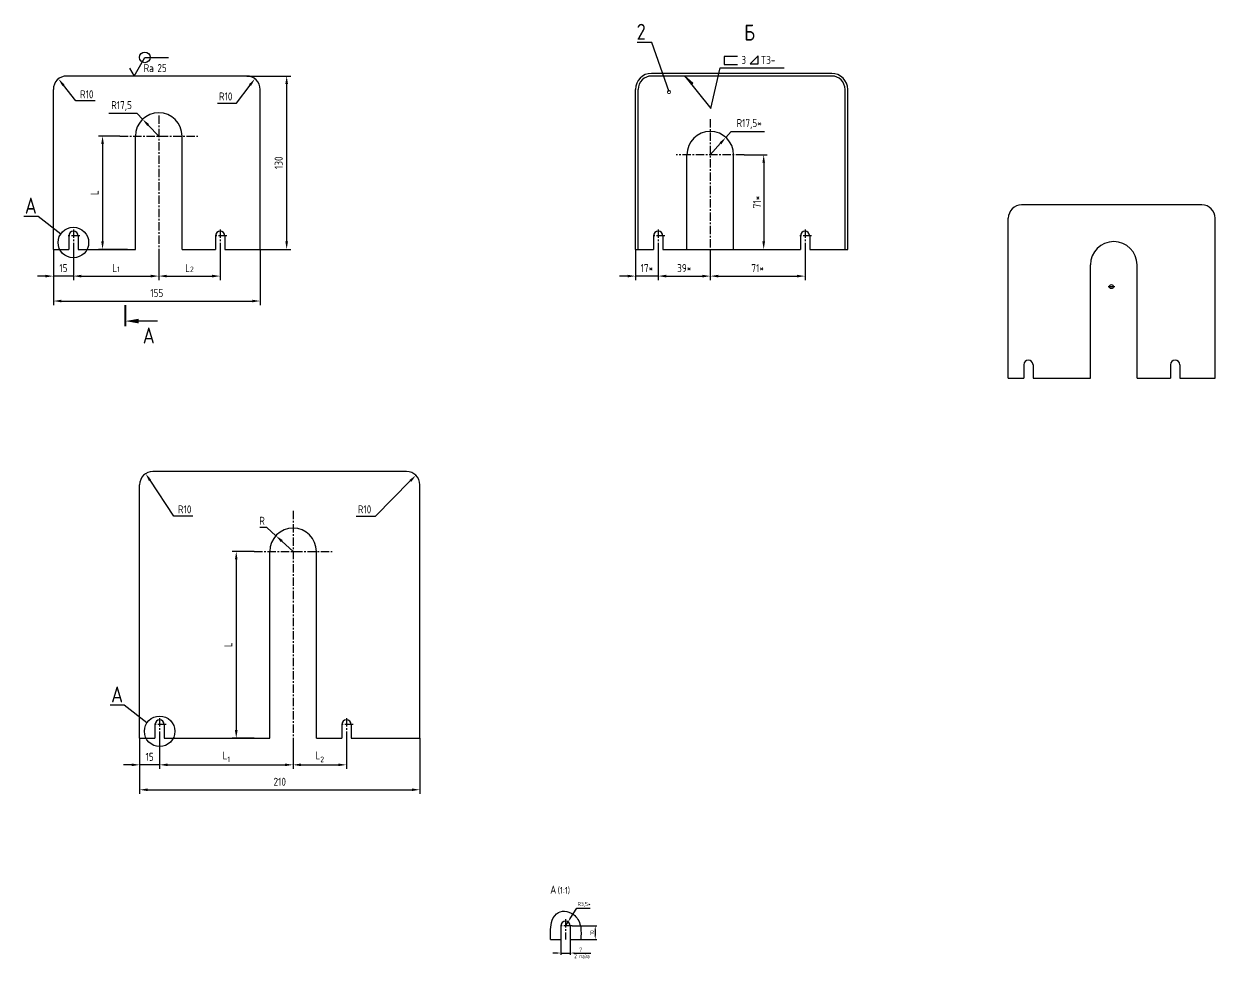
# Model space of a CAD drawing. Header units: millimetres. Extents: x -1091 to 1354, y -148 to 821.
# Drawn here: x 461 to 1354, y -148 to 553 of the extents above; entities that cross this region are included whole.
import ezdxf
from ezdxf.enums import TextEntityAlignment as Align

# ---------------------------------------------------------------- set-up
doc = ezdxf.new("R2010")
doc.units = ezdxf.units.MM
doc.header["$LTSCALE"] = 5
doc.linetypes.add('CENTER', pattern=[2, 1.25, -0.25, 0.25, -0.25])
for name, color, linetype in [('Bord', 1, 'Continuous'), ('CEN', 5, 'CENTER'), ('Con', 6, 'Continuous'), ('Cont', 6, 'Continuous'), ('DIM', 7, 'Continuous'), ('Text', 3, 'Continuous'), ('Textb', 6, 'Continuous')]:
    doc.layers.add(name, color=color, linetype=linetype)
doc.styles.add('Style1', font='romans.shx', dxfattribs={"width": 0.8})
doc.dimstyles.new('Dia', dxfattribs={"dimtxt": 3, "dimasz": 3, "dimexe": 1.25, "dimexo": 0, "dimgap": 1, "dimtad": 1, "dimtoh": 1, "dimdec": 3, "dimtxsty": 'Style1', "dimcen": 2.5, "dimclrt": 3, "dimadec": 0, "dimazin": 0, "dimtfac": 1, "dimtdec": 3, "dimtmove": 0, "dimatfit": 2, "dimfxl": 1, "dimarcsym": 0})
doc.dimstyles.new('Dia2', dxfattribs={"dimscale": 2, "dimtxt": 3, "dimasz": 3, "dimexe": 1.25, "dimexo": 0, "dimgap": 1, "dimtad": 1, "dimtoh": 1, "dimdec": 3, "dimtxsty": 'Style1', "dimcen": 2.5, "dimclrt": 3, "dimadec": 0, "dimazin": 0, "dimtfac": 1, "dimtdec": 3, "dimtmove": 0, "dimatfit": 2, "dimfxl": 1, "dimarcsym": 0})
doc.dimstyles.new('Lin', dxfattribs={"dimtxt": 3, "dimasz": 3, "dimexe": 1.25, "dimexo": 0, "dimgap": 1, "dimtad": 1, "dimdec": 3, "dimtxsty": 'Style1', "dimcen": 2.5, "dimclrt": 3, "dimadec": 0, "dimazin": 0, "dimtfac": 1, "dimtdec": 3, "dimtmove": 0, "dimatfit": 3, "dimldrblk": 'DOT', "dimfxl": 1, "dimarcsym": 0})
doc.dimstyles.new('Lin2', dxfattribs={"dimscale": 2, "dimtxt": 3, "dimasz": 3, "dimexe": 1.5, "dimexo": 0, "dimgap": 1.5, "dimtad": 1, "dimdec": 0, "dimtxsty": 'Style1', "dimcen": 2.5, "dimclrt": 3, "dimadec": 0, "dimazin": 0, "dimtfac": 1, "dimtdec": 0, "dimtmove": 0, "dimatfit": 3, "dimfxl": 1, "dimarcsym": 0})
doc.dimstyles.new('Poz2', dxfattribs={"dimscale": 2, "dimtxt": 6, "dimasz": 2.5, "dimexe": 1.25, "dimexo": 0, "dimgap": 1, "dimtad": 2, "dimtoh": 1, "dimdec": 0, "dimtxsty": 'Style1', "dimblk": 'DOTSMALL', "dimcen": 2.5, "dimclrt": 6, "dimadec": 0, "dimazin": 0, "dimtfac": 1, "dimtdec": 0, "dimtmove": 0, "dimatfit": 3, "dimldrblk": 'DOTSMALL', "dimfxl": 1, "dimarcsym": 0})
doc.dimstyles.new('Svarka2', dxfattribs={"dimscale": 2, "dimtxt": 3, "dimasz": 4, "dimexe": 1.25, "dimexo": 0, "dimgap": 1, "dimtad": 1, "dimtoh": 1, "dimdec": 0, "dimtxsty": 'Style1', "dimblk": 'Arrow', "dimcen": 2.5, "dimclrt": 3, "dimadec": 0, "dimazin": 0, "dimtfac": 1, "dimtdec": 0, "dimtmove": 0, "dimatfit": 3, "dimldrblk": 'Arrow', "dimfxl": 1, "dimarcsym": 0})

# ---------------------------------------------------------------- blocks, each defined once
blk = doc.blocks.new('*D27')
at = {"layer": 'DIM', "color": 0, "lineweight": -2, "transparency": 16777216}
for p, q in [((573.75, 183.78), (555.92, 210.57)), ((588.09, 183.78), (573.75, 183.78))]:
    blk.add_line(p, q, dxfattribs=at)
at = {"layer": 'DIM', "color": 0, "transparency": 16777216}
blk.add_solid([(556.75, 211.12), (555.09, 210.02), (552.6, 215.57)], dxfattribs=at)
at = {"layer": 'DIM', "color": 3, "transparency": 16777216, "insert": (581.92, 188.78), "char_height": 6, "attachment_point": 5, "style": 'Style1'}
blk.add_mtext('R10', dxfattribs=at)
blk = doc.blocks.new('*D28')
at = {"layer": 'DIM', "color": 0, "lineweight": -2, "transparency": 16777216}
for p, q in [((724.86, 183.78), (750.96, 210.08)), ((710.52, 183.78), (724.86, 183.78))]:
    blk.add_line(p, q, dxfattribs=at)
at = {"layer": 'DIM', "color": 0, "transparency": 16777216}
blk.add_solid([(750.25, 210.78), (751.67, 209.38), (755.18, 214.34)], dxfattribs=at)
at = {"layer": 'DIM', "color": 3, "transparency": 16777216, "insert": (716.69, 188.78), "char_height": 6, "attachment_point": 5, "style": 'Style1'}
blk.add_mtext('R10', dxfattribs=at)
blk = doc.blocks.new('*D29')
at = {"layer": 'DIM', "color": 0, "lineweight": -2, "transparency": 16777216}
for p, q in [((643.46, 175.21), (638.26, 175.21)), ((650.22, 169.04), (643.46, 175.21)), ((663.14, 157.24), (654.65, 165))]:
    blk.add_line(p, q, dxfattribs=at)
at = {"layer": 'DIM', "color": 0, "transparency": 16777216}
blk.add_solid([(655.32, 165.73), (653.97, 164.26), (650.22, 169.04)], dxfattribs=at)
at = {"layer": 'DIM', "color": 3, "transparency": 16777216, "insert": (639.86, 180.21), "char_height": 6, "attachment_point": 5, "style": 'Style1'}
blk.add_mtext('R', dxfattribs=at)
blk = doc.blocks.new('*D30')
at = {"layer": 'DIM', "color": 0, "lineweight": -2, "transparency": 16777216}
for p, q in [((663.14, 17.24), (663.14, -5.76)), ((703.14, 17.24), (703.14, -5.76)), ((669.14, -2.76), (697.14, -2.76))]:
    blk.add_line(p, q, dxfattribs=at)
at = {"layer": 'DIM', "color": 0, "transparency": 16777216}
for points in [[(669.14, -1.76), (669.14, -3.76), (663.14, -2.76)], [(697.14, -1.76), (697.14, -3.76), (703.14, -2.76)]]:
    blk.add_solid(points, dxfattribs=at)
at = {"layer": 'DIM', "color": 3, "transparency": 16777216, "insert": (683.14, 3.24), "char_height": 6, "attachment_point": 5, "style": 'Style1'}
blk.add_mtext('\\A1;L{\\H0.7x;\\S^ 2;}', dxfattribs=at)
blk = doc.blocks.new('*D31')
at = {"layer": 'DIM', "color": 0, "lineweight": -2, "transparency": 16777216}
for p, q in [((563.14, 17.24), (563.14, -5.76)), ((663.14, 17.24), (663.14, -5.76)), ((569.14, -2.76), (657.14, -2.76))]:
    blk.add_line(p, q, dxfattribs=at)
at = {"layer": 'DIM', "color": 0, "transparency": 16777216}
for points in [[(569.14, -1.76), (569.14, -3.76), (563.14, -2.76)], [(657.14, -1.76), (657.14, -3.76), (663.14, -2.76)]]:
    blk.add_solid(points, dxfattribs=at)
at = {"layer": 'DIM', "color": 3, "transparency": 16777216, "insert": (613.14, 3.24), "char_height": 6, "attachment_point": 5, "style": 'Style1'}
blk.add_mtext('\\A1;L{\\H0.7x;\\S^ 1;}', dxfattribs=at)
blk = doc.blocks.new('*D32')
at = {"layer": 'DIM', "color": 0, "lineweight": -2, "transparency": 16777216}
for p, q in [((548.14, 17.24), (548.14, -5.76)), ((563.14, 17.24), (563.14, -5.76)), ((542.14, -2.76), (536.14, -2.76)), ((563.14, -2.76), (548.14, -2.76)), ((569.14, -2.76), (575.14, -2.76))]:
    blk.add_line(p, q, dxfattribs=at)
at = {"layer": 'DIM', "color": 0, "transparency": 16777216}
for points in [[(542.14, -1.76), (542.14, -3.76), (548.14, -2.76)], [(569.14, -1.76), (569.14, -3.76), (563.14, -2.76)]]:
    blk.add_solid(points, dxfattribs=at)
at = {"layer": 'DIM', "color": 3, "transparency": 16777216, "insert": (555.64, 3.24), "char_height": 6, "attachment_point": 5, "style": 'Style1'}
blk.add_mtext('15', dxfattribs=at)
blk = doc.blocks.new('*D33')
at = {"layer": 'DIM', "color": 0, "lineweight": -2, "transparency": 16777216}
for p, q in [((548.14, 17.24), (548.14, -24.45)), ((758.14, 17.24), (758.14, -24.45)), ((554.14, -21.45), (752.14, -21.45))]:
    blk.add_line(p, q, dxfattribs=at)
at = {"layer": 'DIM', "color": 0, "transparency": 16777216}
for points in [[(554.14, -20.45), (554.14, -22.45), (548.14, -21.45)], [(752.14, -20.45), (752.14, -22.45), (758.14, -21.45)]]:
    blk.add_solid(points, dxfattribs=at)
at = {"layer": 'DIM', "color": 3, "transparency": 16777216, "insert": (653.14, -15.45), "char_height": 6, "attachment_point": 5, "style": 'Style1'}
blk.add_mtext('210', dxfattribs=at)
blk = doc.blocks.new('*D34')
at = {"layer": 'DIM', "color": 0, "lineweight": -2, "transparency": 16777216}
for p, q in [((633.98, 157.24), (617.55, 157.24)), ((620.55, 151.24), (620.55, 23.24)), ((633.98, 17.24), (617.55, 17.24))]:
    blk.add_line(p, q, dxfattribs=at)
at = {"layer": 'DIM', "color": 0, "transparency": 16777216}
for points in [[(619.55, 151.24), (621.55, 151.24), (620.55, 157.24)], [(619.55, 23.24), (621.55, 23.24), (620.55, 17.24)]]:
    blk.add_solid(points, dxfattribs=at)
at = {"layer": 'DIM', "color": 3, "transparency": 16777216, "insert": (614.55, 87.24), "char_height": 6, "attachment_point": 5, "rotation": 90, "style": 'Style1'}
blk.add_mtext('L', dxfattribs=at)
blk = doc.blocks.new('_DotSmall')
at = {"layer": 'Cont', "color": 0, "const_width": 0.5}
blk.add_lwpolyline([(-0.0625, 0, 1), (0.0625, 0, 1)], format="xyb", close=True, dxfattribs=at)
blk = doc.blocks.new('*D35')
at = {"layer": 'DIM', "color": 0, "lineweight": -2, "transparency": 16777216}
for p, q in [((870.76, -117.99), (875.66, -110.26)), ((875.66, -110.26), (885.81, -110.26)), ((867.28, -123.48), (869.15, -120.52))]:
    blk.add_line(p, q, dxfattribs=at)
at = {"layer": 'DIM', "color": 0, "transparency": 16777216}
blk.add_solid([(870.34, -117.72), (871.18, -118.26), (869.15, -120.52)], dxfattribs=at)
at = {"layer": 'DIM', "color": 3, "transparency": 16777216, "insert": (881.23, -107.48), "char_height": 3, "attachment_point": 5, "style": 'Style1'}
blk.add_mtext('R3,5*', dxfattribs=at)
blk = doc.blocks.new('*D36')
at = {"layer": 'DIM', "color": 0, "lineweight": -2, "transparency": 16777216}
for p, q in [((872.18, -123.48), (890.79, -123.48)), ((878.63, -133.63), (890.79, -133.63)), ((889.54, -126.48), (889.54, -130.63))]:
    blk.add_line(p, q, dxfattribs=at)
at = {"layer": 'DIM', "color": 0, "transparency": 16777216}
for points in [[(889.04, -126.48), (890.04, -126.48), (889.54, -123.48)], [(889.04, -130.63), (890.04, -130.63), (889.54, -133.63)]]:
    blk.add_solid(points, dxfattribs=at)
at = {"layer": 'DIM', "color": 3, "transparency": 16777216, "insert": (887.04, -128.55), "char_height": 3, "attachment_point": 5, "rotation": 90, "style": 'Style1'}
blk.add_mtext('10', dxfattribs=at)
blk = doc.blocks.new('_Dot')
at = {"color": 0, "linetype": 'ByBlock', "lineweight": -2}
blk.add_line((-0.5, 0), (-1, 0), dxfattribs=at)
at = {"color": 0, "linetype": 'ByBlock', "const_width": 0.5}
blk.add_lwpolyline([(-0.25, 0, 1), (0.25, 0, 1)], format="xyb", close=True, dxfattribs=at)
blk = doc.blocks.new('*D37')
at = {"layer": 'DIM', "color": 0, "lineweight": -2, "transparency": 16777216}
for p, q in [((863.78, -133.63), (863.78, -145.12)), ((870.78, -133.63), (870.78, -145.12)), ((860.78, -143.87), (857.78, -143.87)), ((863.78, -143.87), (870.78, -143.87)), ((873.78, -143.87), (880.38, -143.87))]:
    blk.add_line(p, q, dxfattribs=at)
at = {"layer": 'DIM', "color": 0, "transparency": 16777216}
for points in [[(860.78, -143.37), (860.78, -144.37), (863.78, -143.87)], [(873.78, -143.37), (873.78, -144.37), (870.78, -143.87)]]:
    blk.add_solid(points, dxfattribs=at)
at = {"layer": 'DIM', "color": 3, "transparency": 16777216, "insert": (878.58, -141.37), "char_height": 3, "attachment_point": 5, "style": 'Style1'}
blk.add_mtext('7', dxfattribs=at)
blk = doc.blocks.new('ZNAK01')
at = {"layer": 'Textb', "style": 'Style1', "width": 0.8}
blk.add_attdef('А', text='', height=6, dxfattribs=at).set_placement((3.95, -0.02), align=Align.RIGHT)
blk.add_attdef('SC(1)', (5.07, -0.02), '', height=5, dxfattribs=at)
blk = doc.blocks.new('A$C6CF913E7')
at = {"layer": 'Text'}
blk.add_circle((0, 0), 2, dxfattribs=at)
blk = doc.blocks.new('sherISO_07')
at = {"layer": 'Text'}
blk.add_line((4.04, 7), (12.93, 7), dxfattribs=at)
blk.add_lwpolyline([(-1.73, 3), (0, 0), (4.04, 7)], dxfattribs=at)
blk.add_blockref('A$C6CF913E7', (4.04, 7))
at = {"layer": 'Text', "style": 'Style1', "width": 0.8}
blk.add_text('Ra', height=3, dxfattribs=at).set_placement((3.58, 1.5))
blk.add_attdef('25', (8.73, 1.5), '', height=3, dxfattribs=at)
blk = doc.blocks.new('*D47')
at = {"layer": 'DIM', "color": 0, "lineweight": -2, "transparency": 16777216}
for p, q in [((628.49, 513.66), (661.32, 513.66)), ((658.32, 389.66), (658.32, 507.66)), ((638.49, 383.66), (661.32, 383.66))]:
    blk.add_line(p, q, dxfattribs=at)
at = {"layer": 'DIM', "color": 0, "transparency": 16777216}
for points in [[(657.32, 507.66), (659.32, 507.66), (658.32, 513.66)], [(657.32, 389.66), (659.32, 389.66), (658.32, 383.66)]]:
    blk.add_solid(points, dxfattribs=at)
at = {"layer": 'DIM', "color": 3, "transparency": 16777216, "insert": (652.32, 448.66), "char_height": 6, "attachment_point": 5, "rotation": 90, "style": 'Style1'}
blk.add_mtext('130', dxfattribs=at)
blk = doc.blocks.new('*D55')
at = {"layer": 'DIM', "color": 0, "lineweight": -2, "transparency": 16777216}
for p, q in [((483.49, 383.66), (483.49, 360.66)), ((498.49, 383.66), (498.49, 360.66)), ((477.49, 363.66), (471.49, 363.66)), ((498.49, 363.66), (483.49, 363.66)), ((504.49, 363.66), (510.49, 363.66))]:
    blk.add_line(p, q, dxfattribs=at)
at = {"layer": 'DIM', "color": 0, "transparency": 16777216}
for points in [[(477.49, 364.66), (477.49, 362.66), (483.49, 363.66)], [(504.49, 364.66), (504.49, 362.66), (498.49, 363.66)]]:
    blk.add_solid(points, dxfattribs=at)
at = {"layer": 'DIM', "color": 3, "transparency": 16777216, "insert": (490.99, 369.66), "char_height": 6, "attachment_point": 5, "style": 'Style1'}
blk.add_mtext('15', dxfattribs=at)
blk = doc.blocks.new('*D56')
at = {"layer": 'DIM', "color": 0, "lineweight": -2, "transparency": 16777216}
for p, q in [((498.49, 383.66), (498.49, 360.66)), ((562.49, 383.66), (562.49, 360.66)), ((504.49, 363.66), (556.49, 363.66))]:
    blk.add_line(p, q, dxfattribs=at)
at = {"layer": 'DIM', "color": 0, "transparency": 16777216}
for points in [[(504.49, 364.66), (504.49, 362.66), (498.49, 363.66)], [(556.49, 364.66), (556.49, 362.66), (562.49, 363.66)]]:
    blk.add_solid(points, dxfattribs=at)
at = {"layer": 'DIM', "color": 3, "transparency": 16777216, "insert": (530.49, 369.66), "char_height": 6, "attachment_point": 5, "style": 'Style1'}
blk.add_mtext('L{\\H0.7x;\\S^ 1;}', dxfattribs=at)
blk = doc.blocks.new('*D57')
at = {"layer": 'DIM', "color": 0, "lineweight": -2, "transparency": 16777216}
for p, q in [((562.49, 383.66), (562.49, 360.66)), ((608.49, 383.66), (608.49, 360.66)), ((568.49, 363.66), (602.49, 363.66))]:
    blk.add_line(p, q, dxfattribs=at)
at = {"layer": 'DIM', "color": 0, "transparency": 16777216}
for points in [[(568.49, 364.66), (568.49, 362.66), (562.49, 363.66)], [(602.49, 364.66), (602.49, 362.66), (608.49, 363.66)]]:
    blk.add_solid(points, dxfattribs=at)
at = {"layer": 'DIM', "color": 3, "transparency": 16777216, "insert": (585.49, 369.66), "char_height": 6, "attachment_point": 5, "style": 'Style1'}
blk.add_mtext('L{\\H0.7x;\\S^ 2;}', dxfattribs=at)
blk = doc.blocks.new('*D58')
at = {"layer": 'DIM', "color": 0, "lineweight": -2, "transparency": 16777216}
for p, q in [((483.49, 383.66), (483.49, 341.97)), ((638.49, 383.66), (638.49, 341.97)), ((489.49, 344.97), (632.49, 344.97))]:
    blk.add_line(p, q, dxfattribs=at)
at = {"layer": 'DIM', "color": 0, "transparency": 16777216}
for points in [[(489.49, 345.97), (489.49, 343.97), (483.49, 344.97)], [(632.49, 345.97), (632.49, 343.97), (638.49, 344.97)]]:
    blk.add_solid(points, dxfattribs=at)
at = {"layer": 'DIM', "color": 3, "transparency": 16777216, "insert": (560.99, 350.97), "char_height": 6, "attachment_point": 5, "style": 'Style1'}
blk.add_mtext('155', dxfattribs=at)
blk = doc.blocks.new('*D59')
at = {"layer": 'DIM', "color": 0, "lineweight": -2, "transparency": 16777216}
for p, q in [((546.18, 485.58), (524.98, 485.58)), ((550.34, 481.26), (546.18, 485.58)), ((562.49, 468.66), (554.51, 476.94))]:
    blk.add_line(p, q, dxfattribs=at)
at = {"layer": 'DIM', "color": 0, "transparency": 16777216}
blk.add_solid([(555.23, 477.63), (553.79, 476.24), (550.34, 481.26)], dxfattribs=at)
at = {"layer": 'DIM', "color": 3, "transparency": 16777216, "insert": (534.58, 491.15), "char_height": 6, "attachment_point": 5, "style": 'Style1'}
blk.add_mtext('R17,5', dxfattribs=at)
blk = doc.blocks.new('razrez04')
at = {"layer": 'Text', "const_width": 0.8}
blk.add_lwpolyline([(0, 6), (0, -2)], dxfattribs=at)
at = {"layer": 'Text'}
blk.add_lwpolyline([(0, 0, 0, 1.76, 0), (5, 0, 1.76, 1.76, 0)], format="xyseb", dxfattribs=at)
blk.add_lwpolyline([(12, 0), (5, 0)], dxfattribs=at)
at = {"layer": 'Textb', "style": 'Style1', "width": 0.8}
blk.add_attdef('A', (6.5, -8.4), '', height=6, dxfattribs=at)
blk = doc.blocks.new('*D60')
at = {"layer": 'DIM', "color": 0, "lineweight": -2, "transparency": 16777216}
for p, q in [((919.72, 383.66), (919.72, 360.66)), ((936.72, 383.66), (936.72, 360.66)), ((913.72, 363.66), (907.72, 363.66)), ((936.72, 363.66), (919.72, 363.66)), ((942.72, 363.66), (948.72, 363.66))]:
    blk.add_line(p, q, dxfattribs=at)
at = {"layer": 'DIM', "color": 0, "transparency": 16777216}
for points in [[(913.72, 364.66), (913.72, 362.66), (919.72, 363.66)], [(942.72, 364.66), (942.72, 362.66), (936.72, 363.66)]]:
    blk.add_solid(points, dxfattribs=at)
at = {"layer": 'DIM', "color": 3, "transparency": 16777216, "insert": (928.22, 369.66), "char_height": 6, "attachment_point": 5, "style": 'Style1'}
blk.add_mtext('17*', dxfattribs=at)
blk = doc.blocks.new('*D61')
at = {"layer": 'DIM', "color": 0, "lineweight": -2, "transparency": 16777216}
for p, q in [((936.72, 383.66), (936.72, 360.66)), ((975.72, 383.66), (975.72, 360.66)), ((942.72, 363.66), (969.72, 363.66))]:
    blk.add_line(p, q, dxfattribs=at)
at = {"layer": 'DIM', "color": 0, "transparency": 16777216}
for points in [[(942.72, 364.66), (942.72, 362.66), (936.72, 363.66)], [(969.72, 364.66), (969.72, 362.66), (975.72, 363.66)]]:
    blk.add_solid(points, dxfattribs=at)
at = {"layer": 'DIM', "color": 3, "transparency": 16777216, "insert": (956.22, 369.66), "char_height": 6, "attachment_point": 5, "style": 'Style1'}
blk.add_mtext('39*', dxfattribs=at)
blk = doc.blocks.new('*D62')
at = {"layer": 'DIM', "color": 0, "lineweight": -2, "transparency": 16777216}
for p, q in [((975.72, 383.66), (975.72, 360.66)), ((1046.72, 383.66), (1046.72, 360.66)), ((981.72, 363.66), (1040.72, 363.66))]:
    blk.add_line(p, q, dxfattribs=at)
at = {"layer": 'DIM', "color": 0, "transparency": 16777216}
for points in [[(981.72, 364.66), (981.72, 362.66), (975.72, 363.66)], [(1040.72, 364.66), (1040.72, 362.66), (1046.72, 363.66)]]:
    blk.add_solid(points, dxfattribs=at)
at = {"layer": 'DIM', "color": 3, "transparency": 16777216, "insert": (1011.22, 369.66), "char_height": 6, "attachment_point": 5, "style": 'Style1'}
blk.add_mtext('71*', dxfattribs=at)
blk = doc.blocks.new('Arrow')
blk.add_hatch(color=256).paths.add_polyline_path([(0, 0), (-1, 0), (-1, -0.17)])
blk.add_line((-1, 0), (-1, -0.17))
at = {"color": 0, "linetype": 'ByBlock', "lineweight": -2}
for q in [(-1, 0), (-1, -0.17)]:
    blk.add_line((0, 0), q, dxfattribs=at)
blk = doc.blocks.new('svarka02')
at = {"layer": 'Text'}
for p, q in [((9.73, 1.5), (9.73, 4.5)), ((9.73, 4.5), (12.73, 1.5)), ((12.73, 1.5), (9.73, 1.5))]:
    blk.add_line(p, q, dxfattribs=at)
at = {"layer": 'Text', "style": 'Style1', "width": 0.8}
for tag, p in [('Т1-', (2, 1.5)), ('6', (13.78, 1.5))]:
    blk.add_attdef(tag, p, '', height=3, dxfattribs=at)
blk = doc.blocks.new('svarka09')
at = {"layer": 'Text'}
for p, q in [((0, 3), (5, 3)), ((5, 0), (0, 0)), ((5, 3), (5, 0))]:
    blk.add_line(p, q, dxfattribs=at)
blk = doc.blocks.new('*D63')
at = {"layer": 'DIM', "color": 0, "lineweight": -2, "transparency": 16777216}
for p, q in [((1001.16, 454.66), (1018.27, 454.66)), ((1015.77, 448.66), (1015.77, 389.66)), ((1004.89, 383.66), (1018.27, 383.66))]:
    blk.add_line(p, q, dxfattribs=at)
at = {"layer": 'DIM', "color": 0, "transparency": 16777216}
for points in [[(1014.77, 448.66), (1016.77, 448.66), (1015.77, 454.66)], [(1014.77, 389.66), (1016.77, 389.66), (1015.77, 383.66)]]:
    blk.add_solid(points, dxfattribs=at)
at = {"layer": 'DIM', "color": 3, "transparency": 16777216, "insert": (1010.77, 419.16), "char_height": 6, "attachment_point": 5, "rotation": 90, "style": 'Style1'}
blk.add_mtext('71*', dxfattribs=at)
blk = doc.blocks.new('*D64')
at = {"layer": 'DIM', "color": 0, "lineweight": -2, "transparency": 16777216}
for p, q in [((987.42, 467.68), (991.43, 472.14)), ((991.43, 472.14), (1016.29, 472.14)), ((975.72, 454.66), (983.41, 463.21))]:
    blk.add_line(p, q, dxfattribs=at)
at = {"layer": 'DIM', "color": 0, "transparency": 16777216}
blk.add_solid([(982.67, 463.88), (984.15, 462.54), (987.42, 467.68)], dxfattribs=at)
at = {"layer": 'DIM', "color": 3, "transparency": 16777216, "insert": (1004.86, 477.71), "char_height": 6, "attachment_point": 5, "style": 'Style1'}
blk.add_mtext('R17,5*', dxfattribs=at)
blk = doc.blocks.new('*D65')
at = {"layer": 'DIM', "color": 0, "lineweight": -2, "transparency": 16777216}
for p, q in [((533.33, 468.66), (517.36, 468.66)), ((520.36, 462.66), (520.36, 389.66)), ((538.93, 383.66), (517.36, 383.66))]:
    blk.add_line(p, q, dxfattribs=at)
at = {"layer": 'DIM', "color": 0, "transparency": 16777216}
for points in [[(519.36, 462.66), (521.36, 462.66), (520.36, 468.66)], [(519.36, 389.66), (521.36, 389.66), (520.36, 383.66)]]:
    blk.add_solid(points, dxfattribs=at)
at = {"layer": 'DIM', "color": 3, "transparency": 16777216, "insert": (514.36, 426.16), "char_height": 6, "attachment_point": 5, "rotation": 90, "style": 'Style1'}
blk.add_mtext('L', dxfattribs=at)
blk = doc.blocks.new('*D66')
at = {"layer": 'DIM', "color": 0, "lineweight": -2, "transparency": 16777216}
for p, q in [((500.37, 494.95), (491.01, 506.8)), ((514.71, 494.95), (500.37, 494.95))]:
    blk.add_line(p, q, dxfattribs=at)
at = {"layer": 'DIM', "color": 0, "transparency": 16777216}
blk.add_solid([(491.79, 507.42), (490.22, 506.18), (487.29, 511.51)], dxfattribs=at)
at = {"layer": 'DIM', "color": 3, "transparency": 16777216, "insert": (508.54, 499.95), "char_height": 6, "attachment_point": 5, "style": 'Style1'}
blk.add_mtext('R10', dxfattribs=at)
blk = doc.blocks.new('*D67')
at = {"layer": 'DIM', "color": 0, "lineweight": -2, "transparency": 16777216}
for p, q in [((620.81, 493.35), (630.88, 506.87)), ((606.47, 493.35), (620.81, 493.35))]:
    blk.add_line(p, q, dxfattribs=at)
at = {"layer": 'DIM', "color": 0, "transparency": 16777216}
blk.add_solid([(630.08, 507.46), (631.68, 506.27), (634.46, 511.68)], dxfattribs=at)
at = {"layer": 'DIM', "color": 3, "transparency": 16777216, "insert": (612.64, 498.35), "char_height": 6, "attachment_point": 5, "style": 'Style1'}
blk.add_mtext('R10', dxfattribs=at)

msp = doc.modelspace()

# ---------------------------------------------------------------- linework, layer by layer
at = {"layer": 'Bord'}
msp.add_open_spline([(856.1054, -133.6298), (856.05, -131.1463), (855.9421, -126.3145), (856.7319, -119.0409), (862.389, -110.7094), (875.1455, -113.9017), (879.3351, -124.284), (878.8566, -130.6077), (878.628, -133.6298)], degree=3, knots=[0, 0, 0, 0, 7.44339616, 14.48168711, 21.92248358, 34.40508357, 44.29344515, 53.3447488, 53.3447488, 53.3447488, 53.3447488], dxfattribs=at)
at = {"layer": 'CEN'}
for p, q in [((562.4888, 483.9915), (562.4888, 383.6591)), ((975.7228, 481.408), (975.7228, 383.6591)), ((533.3339, 468.6591), (591.6437, 468.6591)), ((1001.1565, 454.6591), (950.289, 454.6591)), ((503.384, 393.8091), (493.5937, 393.8091)), ((498.4888, 398.7042), (498.4888, 383.6591)), ((613.384, 393.8091), (603.5937, 393.8091)), ((608.4888, 398.7042), (608.4888, 383.6591)), ((941.6179, 393.8091), (931.8276, 393.8091)), ((936.7228, 398.7042), (936.7228, 383.6591)), ((1051.6179, 393.8091), (1041.8276, 393.8091)), ((1046.7228, 398.7042), (1046.7228, 383.6591)), ((663.1381, 187.5732), (663.1381, 17.2407)), ((633.9831, 157.2407), (692.293, 157.2407)), ((568.0329, 27.3907), (558.2426, 27.3907)), ((563.1378, 32.2859), (563.1378, 17.2407)), ((708.0329, 27.3907), (698.2426, 27.3907)), ((703.1378, 32.2859), (703.1378, 17.2407)), ((872.1753, -123.4798), (862.3849, -123.4798)), ((867.2801, -118.5847), (867.2801, -133.6298))]:
    msp.add_line(p, q, dxfattribs=at)
at = {"layer": 'Con', "color": 2}
for p, q in [((1273.8395, 355.7837), (1278.8395, 355.7837)), ((1276.3395, 355.7837), (1276.3395, 355.7837))]:
    msp.add_line(p, q, dxfattribs=at)
msp.add_circle((1276.3395, 355.7837), 1.5, dxfattribs=at)
at = {"layer": 'Cont'}
for p, q in [((628.4888, 513.6591), (493.4888, 513.6591)), ((1066.7228, 515.6591), (931.7228, 515.6591)), ((1066.7228, 513.6591), (931.7228, 513.6591)), ((483.4888, 383.6591), (483.4888, 503.6591)), ((638.4888, 383.6591), (638.4888, 503.6591)), ((919.7228, 383.6591), (919.7228, 503.6591)), ((921.7228, 383.6591), (921.7228, 503.6591)), ((1076.7228, 383.6591), (1076.7228, 503.6591)), ((1078.7228, 383.6591), (1078.7228, 503.6591)), ((544.9888, 383.6591), (544.9888, 468.6591)), ((579.9888, 383.6591), (579.9888, 468.6591)), ((958.2227, 383.6591), (958.2227, 454.6591)), ((993.2228, 383.6591), (993.2228, 454.6591)), ((1344.0721, 417.0425), (1209.0721, 417.0425)), ((1199.0721, 287.0425), (1199.0721, 407.0425)), ((1354.0721, 287.0425), (1354.0721, 407.0425)), ((494.9888, 393.8091), (494.9888, 383.6591)), ((501.9888, 393.8091), (501.9888, 383.6591)), ((604.9888, 393.8091), (604.9888, 383.6591)), ((611.9888, 393.8091), (611.9888, 383.6591)), ((933.2228, 393.8091), (933.2228, 383.6591)), ((940.2228, 393.8091), (940.2228, 383.6591)), ((1043.2228, 393.8091), (1043.2228, 383.6591)), ((1050.2228, 393.8091), (1050.2228, 383.6591)), ((483.4888, 383.6591), (494.9888, 383.6591)), ((501.9888, 383.6591), (544.9888, 383.6591)), ((579.9888, 383.6591), (604.9888, 383.6591)), ((611.9888, 383.6591), (638.4888, 383.6591)), ((919.7228, 383.6591), (933.2228, 383.6591)), ((940.2228, 383.6591), (958.2228, 383.6591)), ((958.2228, 383.6591), (1043.2228, 383.6591)), ((1050.2228, 383.6591), (1078.7228, 383.6591)), ((1260.5721, 287.0425), (1260.5721, 372.0425)), ((1295.5721, 287.0425), (1295.5721, 372.0425)), ((1210.5721, 297.1925), (1210.5721, 287.0425)), ((1217.5721, 297.1925), (1217.5721, 287.0425)), ((1320.5721, 297.1925), (1320.5721, 287.0425)), ((1327.5721, 297.1925), (1327.5721, 287.0425)), ((1199.0721, 287.0425), (1210.5721, 287.0425)), ((1217.5721, 287.0425), (1260.5721, 287.0425)), ((1295.5721, 287.0425), (1320.5721, 287.0425)), ((1327.5721, 287.0425), (1354.0721, 287.0425)), ((748.1381, 217.2407), (558.1378, 217.2407)), ((548.1378, 17.2407), (548.1378, 207.2407)), ((758.1381, 17.2407), (758.1381, 207.2407)), ((645.6381, 17.2407), (645.6381, 157.2407)), ((680.6381, 17.2407), (680.6381, 157.2407)), ((559.6378, 27.3907), (559.6378, 17.2407)), ((566.6378, 27.3907), (566.6378, 17.2407)), ((699.6378, 27.3907), (699.6378, 17.2407)), ((706.6378, 27.3907), (706.6378, 17.2407)), ((548.1378, 17.2407), (559.6378, 17.2407)), ((566.6378, 17.2407), (645.6381, 17.2407)), ((680.6381, 17.2407), (699.6378, 17.2407)), ((706.6378, 17.2407), (758.1381, 17.2407)), ((863.7801, -123.4798), (863.7801, -133.6298)), ((870.7801, -123.4798), (870.7801, -133.6298)), ((856.1054, -133.6298), (863.7801, -133.6298)), ((870.7801, -133.6298), (878.628, -133.6298))]:
    msp.add_line(p, q, dxfattribs=at)
for centre, radius, start, end in [((493.4888, 503.6591), 10, 90, 180), ((628.4888, 503.6591), 10, 0, 90), ((931.7228, 503.6591), 12, 90, 180), ((931.7228, 503.6591), 10, 90, 180), ((1066.7228, 503.6591), 12, 0, 90), ((1066.7228, 503.6591), 10, 0, 90), ((562.4888, 468.6591), 17.5, 0, 180), ((975.7228, 454.6591), 17.5, 0, 180), ((1209.0721, 407.0425), 10, 90, 180), ((1344.0721, 407.0425), 10, 0, 90), ((498.4888, 393.8091), 3.5, 0, 180), ((608.4888, 393.8091), 3.5, 0, 180), ((936.7228, 393.8091), 3.5, 0, 180), ((1046.7228, 393.8091), 3.5, 0, 180), ((1278.0721, 372.0425), 17.5, 0, 180), ((1214.0721, 297.1925), 3.5, 0, 180), ((1324.0721, 297.1925), 3.5, 0, 180), ((558.1378, 207.2407), 10, 90, 180), ((748.1381, 207.2407), 10, 0, 90), ((663.1381, 157.2407), 17.5, 0, 180), ((563.1378, 27.3907), 3.5, 0, 180), ((703.1378, 27.3907), 3.5, 0, 180), ((867.2801, -123.4798), 3.5, 0, 180)]:
    msp.add_arc(centre, radius, start, end, dxfattribs=at)
at = {"layer": 'DIM'}
for p, q in [((471.9974, 408.4183), (461.3672, 408.4183)), ((536.6463, 42), (526.0161, 42)), ((880.3801, -143.8733), (886.3517, -143.8733))]:
    msp.add_line(p, q, dxfattribs=at)
for centre in [(498.4888, 388.7844), (563.1378, 22.366)]:
    msp.add_circle(centre, 11.4485, dxfattribs=at)

# ---------------------------------------------------------------- block references
at = {"layer": 'Con', "xscale": 2, "yscale": 2, "zscale": 2}
msp.add_blockref('sherISO_07', (543.9662, 513.6591), dxfattribs=at).add_auto_attribs({'25': '25'})
at = {"layer": 'Con'}
msp.add_blockref('ZNAK01', (856.3696, -99.2714), dxfattribs=at).add_auto_attribs({'А': 'А', 'SC(1)': '(1:1)'})
at = {"layer": 'Cont', "xscale": 2, "yscale": 2, "zscale": 2}
msp.add_blockref('razrez04', (537.4888, 329.9312), dxfattribs=at).add_auto_attribs({'A': 'А'})
at = {"layer": 'DIM', "xscale": -2, "yscale": 2, "zscale": 2}
msp.add_blockref('svarka09', (996.0339, 522.3881), dxfattribs=at)
at = {"layer": 'DIM'}
ref = msp.add_blockref('svarka02', (1031.1873, 519.6964), dxfattribs=dict(at, xscale=-2, yscale=2, zscale=2))
ref.add_attrib('6', '3', (999.0602, 522.6964), dxfattribs={"layer": 'Text', "height": 6, "style": 'Style1', "width": 0.8})
ref.add_attrib('Т1-', 'T3-', (1013.7016, 522.6964), dxfattribs={"layer": 'Text', "height": 6, "style": 'Style1', "width": 0.8})

# ---------------------------------------------------------------- texts
at = {"layer": 'Con', "color": 6, "style": 'Style1', "width": 0.8}
for p in [(462.1193, 410.4499), (526.7683, 44.0315)]:
    msp.add_text('А', height=12, dxfattribs=at).set_placement(p)
at = {"layer": 'Cont', "color": 6, "insert": (927.4071, 540.8063), "char_height": 12, "attachment_point": 9, "style": 'Style1'}
msp.add_mtext('2', dxfattribs=at)
at = {"layer": 'Text', "style": 'Style1', "width": 0.75}
msp.add_text('2 паза', height=3, dxfattribs=at).set_placement((873.8091, -147.7205))
at = {"layer": 'Textb', "style": 'Style1', "width": 0.8}
msp.add_attdef('Б', (1001.1245, 540.2295), 'А', height=12, dxfattribs=at)

# ---------------------------------------------------------------- dimensions: what is measured, and where the dimension line sits
at = {"layer": 'DIM'}
for center, mpoint, picture, middle in [((493.4888, 503.6591), (487.2907, 511.5066), '*D66', (500.367, 494.9505)), ((628.4888, 503.6591), (634.4613, 511.6797), '*D67', (620.8129, 493.3509)), ((558.1378, 207.2407), (552.598, 215.5661), '*D27', (573.7498, 183.7786)), ((748.1381, 207.2407), (755.1814, 214.3394), '*D28', (724.8588, 183.7786))]:
    dim = msp.add_radius_dim(center=center, mpoint=mpoint, dimstyle='Dia2', override={"dimtmove": 1}, dxfattribs=at)
    dim.commit()
    dim.dimension.update_dxf_attribs({"geometry": picture, "text_midpoint": middle, "dimtype": 164})
dim = msp.add_linear_dim(base=(658.3192, 513.6591), p1=(638.4888, 383.6591), p2=(628.4888, 513.6591), angle=90, dimstyle='Lin2', dxfattribs=at)
dim.commit()
dim.dimension.update_dxf_attribs({"geometry": '*D47', "text_midpoint": (652.3192, 448.6591)})
for center, mpoint, text, picture, middle in [((562.4888, 468.6591), (550.3424, 481.2573), 'R17,5', '*D59', (534.5779, 491.1481)), ((975.7228, 454.6591), (987.4195, 467.6759), '<>*', '*D64', (1004.8584, 477.7102))]:
    dim = msp.add_radius_dim(center=center, mpoint=mpoint, text=text, dimstyle='Dia2', dxfattribs=at)
    dim.commit()
    dim.dimension.update_dxf_attribs({"geometry": picture, "text_midpoint": middle})
for base, p1, p2, angle, text, picture, middle in [((520.364, 383.6591), (533.3339, 468.6591), (538.9328, 383.6591), 90, 'L', '*D65', (514.364, 426.1591)), ((919.7228, 363.6595), (936.7228, 383.6591), (919.7228, 383.6591), 0, '<>*', '*D60', (928.2228, 369.6595)), ((975.7228, 363.6595), (936.7228, 383.6591), (975.7228, 383.6591), 0, '<>*', '*D61', (956.2228, 369.6595)), ((1046.7228, 363.6595), (975.7228, 383.6591), (1046.7228, 383.6591), 0, '<>*', '*D62', (1011.2228, 369.6595)), ((620.5527, 17.2407), (633.9831, 157.2407), (633.9831, 17.2407), 90, 'L', '*D34', (614.5527, 87.2407))]:
    dim = msp.add_linear_dim(base=base, p1=p1, p2=p2, angle=angle, text=text, dimstyle='Lin2', dxfattribs=at)
    dim.commit()
    dim.dimension.update_dxf_attribs({"geometry": picture, "text_midpoint": middle})
dim = msp.add_linear_dim(base=(1015.7703, 383.6591), p1=(1001.1565, 454.6591), p2=(1004.8868, 383.6591), angle=90, text='<>*', dimstyle='Dia2', override={"dimdec": 0}, dxfattribs=at)
dim.commit()
dim.dimension.update_dxf_attribs({"geometry": '*D63', "text_midpoint": (1010.7703, 419.1591)})
for base, p1, p2, picture, middle in [((483.4888, 363.6595), (498.4888, 383.6591), (483.4888, 383.6591), '*D55', (490.9888, 369.6595)), ((638.4888, 344.972), (483.4888, 383.6591), (638.4888, 383.6591), '*D58', (560.9888, 350.972)), ((548.1378, -2.7588), (563.1378, 17.2407), (548.1378, 17.2407), '*D32', (555.6378, 3.2412)), ((758.1381, -21.4464), (548.1378, 17.2407), (758.1381, 17.2407), '*D33', (653.1379, -15.4464))]:
    dim = msp.add_linear_dim(base=base, p1=p1, p2=p2, dimstyle='Lin2', dxfattribs=at)
    dim.commit()
    dim.dimension.update_dxf_attribs({"geometry": picture, "text_midpoint": middle})
for base, p1, p2, text, picture, middle in [((562.4888, 363.6595), (498.4888, 383.6591), (562.4888, 383.6591), 'L{\\H0.7x;\\S^ 1;}', '*D56', (530.4888, 369.6595)), ((608.4888, 363.6595), (562.4888, 383.6591), (608.4888, 383.6591), 'L{\\H0.7x;\\S^ 2;}', '*D57', (585.4888, 369.6595)), ((663.1381, -2.7588), (563.1378, 17.2407), (663.1381, 17.2407), '\\A1;L{\\H0.7x;\\S^ 1;}', '*D31', (613.1379, 3.2412)), ((703.1378, -2.7588), (663.1381, 17.2407), (703.1378, 17.2407), '\\A1;L{\\H0.7x;\\S^ 2;}', '*D30', (683.1379, 3.2412))]:
    dim = msp.add_linear_dim(base=base, p1=p1, p2=p2, text=text, dimstyle='Lin2', dxfattribs=at)
    dim.commit()
    dim.dimension.update_dxf_attribs({"geometry": picture, "text_midpoint": middle})
for center, mpoint, text, dimstyle, picture, middle in [((663.1381, 157.2407), (650.2151, 169.041), 'R', 'Dia2', '*D29', (639.8554, 175.2134)), ((867.2801, -123.4798), (869.1549, -120.5243), '<>*', 'Dia', '*D35', (881.2347, -110.264))]:
    dim = msp.add_radius_dim(center=center, mpoint=mpoint, text=text, dimstyle=dimstyle, dxfattribs=at)
    dim.commit()
    dim.dimension.update_dxf_attribs({"geometry": picture, "text_midpoint": middle, "dimtype": 164})
dim = msp.add_linear_dim(base=(889.5378, -133.6298), p1=(872.1753, -123.4798), p2=(878.628, -133.6298), angle=90, dimstyle='Lin', override={"dimdec": 0}, dxfattribs=at)
dim.commit()
dim.dimension.update_dxf_attribs({"geometry": '*D36', "text_midpoint": (887.0378, -128.5548)})
dim = msp.add_linear_dim(base=(863.7801, -143.8733), p1=(870.7801, -133.6298), p2=(863.7801, -133.6298), dimstyle='Lin', dxfattribs=at)
dim.commit()
dim.dimension.update_dxf_attribs({"geometry": '*D37', "text_midpoint": (878.5801, -143.8733), "dimtype": 160})

# ---------------------------------------------------------------- leaders
at = {"layer": 'DIM', "annotation_type": 0, "has_hookline": 1, "hookline_direction": 1, "text_width": 6.5724}
msp.add_leader([(944.8485, 501.7009), (931.9071, 538.8063), (929.4071, 538.8063)], dimstyle='Poz2', dxfattribs=at)
at = {"layer": 'DIM'}
msp.add_leader([(956.6773, 513.6591), (976.1301, 489.4114), (983.2701, 519.6964), (1031.1873, 519.6964)], dimstyle='Svarka2', dxfattribs=at)
for points in [[(488.9883, 395.1725), (471.9974, 408.4183)], [(553.6372, 28.7541), (536.6463, 42)]]:
    msp.add_leader(points, dimstyle='Poz2', override={"dimldrblk": 'None'}, dxfattribs=at)

doc.saveas('drawing.dxf')
